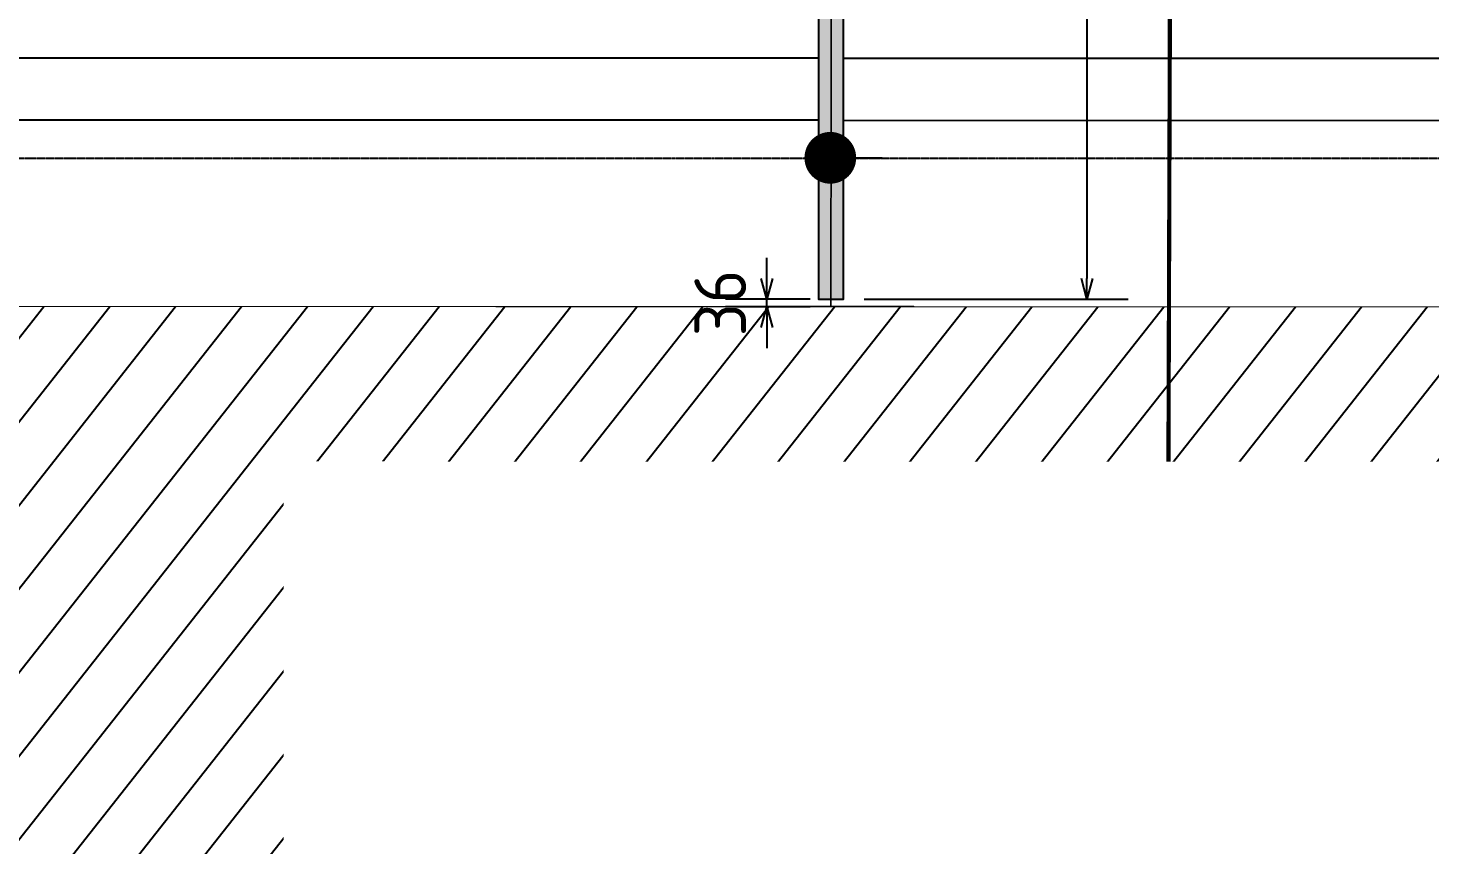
# Model space of a CAD drawing. Header units: centimetres. Extents: x -6122352 to 4157695, y -1694241 to 1947892.
# Drawn here: x 218925 to 225701, y -181914 to -177968 of the extents above; entities that cross this region are included whole.
import ezdxf
from ezdxf.xclip import XClip

# ---------------------------------------------------------------- set-up
doc = ezdxf.new("R2010")
doc.units = ezdxf.units.CM
doc.header["$MEASUREMENT"] = 0
doc.header["$XCLIPFRAME"] = 2
doc.header["$PDMODE"] = 66
doc.header["$PDSIZE"] = 100
doc.linetypes.add('DASHED2', pattern=[0.375, 0.25, -0.125])
for name, color, linetype, lineweight in [('23585-XR-AR-DAMAC PLOT LIMITS$0$1-Mid units', 41, 'Continuous', 5), ('@ Foundations', 4, 'DASHED2', 50), ('A-ANNO-TEXT', 3, 'Continuous', 25), ('XR-AR-MID-SETTING OUT FOR MASTER$0$23585-XR-AR-MID-GROUND FLOOR$0$$A-GLAZ-WNDO', 232, 'Continuous', 9), ('XR-AR-MID-SETTING OUT FOR MASTER$0$23585-XR-AR-MID-GROUND FLOOR$0$A-GLAZ-SILL', 8, 'Continuous', 5), ('XR-AR-MID-SETTING OUT FOR MASTER$0$23585-XR-AR-MID-GROUND FLOOR$0$A-GLAZ-WNDO', 232, 'Continuous', 9), ('XR-AR-MID-SETTING OUT FOR MASTER$0$23585-XR-AR-MID-GROUND FLOOR$0$A-WALL', 7, 'Continuous', 30), ('XR-AR-MID-SETTING OUT FOR MASTER$0$23585-XR-AR-MID-GROUND FLOOR$0$S-COLS', 51, 'Continuous', 40)]:
    doc.layers.add(name, color=color, linetype=linetype, lineweight=lineweight)
for name, color, linetype in [('@MI-REF LAYER', 7, 'Continuous'), ('@MI-TYPE-02', 6, 'Continuous'), ('A-GLASS HATCH', 7, 'Continuous'), ('B_TH_6', 7, 'Continuous'), ('XR-AR-MID-SETTING OUT FOR MASTER$0$23585-XR-AR-MID-GROUND FLOOR$0$A-Flor-Strs', 1, 'Continuous'), ('XR-AR-MID-SETTING OUT FOR MASTER$0$23585-XR-AR-MID-GROUND FLOOR$0$GS-HATCH-FLOOR TILE', 251, 'Continuous')]:
    doc.layers.add(name, color=color, linetype=linetype)
doc.styles.add('Schueco-BEMSTIL', font='isocpeur.ttf', dxfattribs={"width": 0.9})
doc.dimstyles.new('MI- JWC-TXT-2.5 MM', dxfattribs={"dimscale": 1.5, "dimtxt": 2.5, "dimasz": 1, "dimexe": 2, "dimexo": 1, "dimgap": 1, "dimtad": 1, "dimdec": 0, "dimdsep": 46, "dimtxsty": 'Schueco-BEMSTIL', "dimblk": 'OPEN30', "dimcen": 0, "dimdle": 2, "dimclrd": 140, "dimclre": 8, "dimclrt": 40, "dimadec": 0, "dimazin": 2, "dimtfac": 1, "dimtdec": 0, "dimtix": 1, "dimtmove": 2, "dimatfit": 3, "dimldrblk": 'OPEN', "dimfxl": 2, "dimlwd": -1, "dimlwe": -1, "dimarcsym": 0})

# ---------------------------------------------------------------- blocks, each defined once
blk = doc.blocks.new('23585-XR-AR-DAMAC PLOT LIMITS')
at = {"layer": '23585-XR-AR-DAMAC PLOT LIMITS$0$1-Mid units', "color": 251, "true_color": 0x636466}
for points in [[(496671.0849, 2768943.0929), (496675.1383, 2768947.5167), (496692.8333, 2768931.3029), (496688.7799, 2768926.8793)], [(496667.0315, 2768938.6693), (496671.0849, 2768943.0929), (496688.7799, 2768926.8793), (496684.7265, 2768922.4555)]]:
    blk.add_lwpolyline(points, close=True, dxfattribs=at)
blk = doc.blocks.new('A$Cf093b529')
at = {"layer": 'A-ANNO-TEXT'}
blk.add_blockref('23585-XR-AR-DAMAC PLOT LIMITS', (-495391.9901, -2768603.4419), dxfattribs=at)
blk = doc.blocks.new('XR-AR-MID-SETTING OUT FOR MASTER$0$23585-XR-AR-MID-GROUND FLOOR$0$945-4P-1-101-GROUND FLOOR PLAN$0$XR-MIDDLE-GROUND FLOOR PLAN$0$A$C446944C1')
at = {"layer": 'XR-AR-MID-SETTING OUT FOR MASTER$0$23585-XR-AR-MID-GROUND FLOOR$0$A-GLAZ-SILL', "color": 252}
blk.add_line((0, 0), (5.2, 0), dxfattribs=at)
for points in [[(2.2081, -0.0228), (2.2081, -0.1242), (2.0938, -0.0735), (2.2081, -0.0228)], [(2.9919, -0.0228), (2.9919, -0.1242), (3.1062, -0.0735), (2.9919, -0.0228)]]:
    blk.add_lwpolyline(points, dxfattribs=at)
at = {"layer": 'XR-AR-MID-SETTING OUT FOR MASTER$0$23585-XR-AR-MID-GROUND FLOOR$0$A-GLAZ-WNDO', "color": 252}
for p, q in [((5.2, 0.25), (0, 0.25)), ((0, 0.25), (0, 0)), ((0.05, 0.1), (0.05, 0.25)), ((1.285, 0.25), (1.285, 0.1)), ((1.335, 0.1), (1.335, 0.25)), ((3.865, 0.1), (3.865, 0.25)), ((3.915, 0.25), (3.915, 0.1)), ((5.15, 0.1), (5.15, 0.25)), ((5.2, 0.25), (5.2, 0)), ((0, 0.1), (2.6, 0.1)), ((5.2, 0.1), (2.6, 0.1))]:
    blk.add_line(p, q, dxfattribs=at)
for points in [[(1.285, 0.2), (0.05, 0.2)], [(3.915, 0.2), (5.15, 0.2)]]:
    blk.add_lwpolyline(points, dxfattribs=at)
for points in [[(1.225, 0.04), (1.305, 0.04), (1.305, 0.09), (1.225, 0.09)], [(2.52, 0.04), (1.305, 0.04), (1.305, 0.09), (2.52, 0.09)], [(2.6, 0.04), (2.52, 0.04), (2.52, 0.09), (2.6, 0.09)], [(2.6, 0.04), (2.68, 0.04), (2.68, 0.09), (2.6, 0.09)], [(2.68, 0.04), (3.895, 0.04), (3.895, 0.09), (2.68, 0.09)], [(3.975, 0.04), (3.895, 0.04), (3.895, 0.09), (3.975, 0.09)]]:
    blk.add_lwpolyline(points, close=True, dxfattribs=at)
blk = doc.blocks.new('XR-AR-MID-SETTING OUT FOR MASTER$0$23585-XR-AR-MID-GROUND FLOOR$0$A$C08698786')
at = {"layer": 'XR-AR-MID-SETTING OUT FOR MASTER$0$23585-XR-AR-MID-GROUND FLOOR$0$S-COLS', "color": 252, "lineweight": 30}
blk.add_lwpolyline([(-100.1, 18727.6), (-100.1, 17727.6), (99.9, 17727.6), (99.9, 18727.6)], close=True, dxfattribs=at)
blk = doc.blocks.new('XR-AR-MID-SETTING OUT FOR MASTER')
at = {"layer": 'XR-AR-MID-SETTING OUT FOR MASTER$0$23585-XR-AR-MID-GROUND FLOOR$0$A-Flor-Strs', "color": 8}
for p, q in [((60.1, 20672.9), (5940, 20672.7)), ((60, 20372.9), (5940, 20372.7))]:
    blk.add_line(p, q, dxfattribs=at)
at = {"layer": 'XR-AR-MID-SETTING OUT FOR MASTER$0$23585-XR-AR-MID-GROUND FLOOR$0$A-WALL', "color": 8}
for points in [[(100, 19472.7), (-100, 19472.7), (-100, 5500), (100, 5500), (100, 8850.1), (1100, 8850.1), (1100, 8950.1), (100, 8950.1), (100, 10950), (2100, 10950), (2100, 9950.1), (2200, 9950.1), (2200.1, 11150), (2100.1, 11150), (2100, 11050), (100, 11050)], [(100, 19472.7), (400, 19472.7), (400, 19222.7), (100, 19222.7)]]:
    blk.add_lwpolyline(points, close=True, dxfattribs=at)
at = {"layer": 'XR-AR-MID-SETTING OUT FOR MASTER$0$23585-XR-AR-MID-GROUND FLOOR$0$$A-GLAZ-WNDO', "color": 8, "xscale": -1000, "yscale": 1000, "zscale": 1000}
blk.add_blockref('XR-AR-MID-SETTING OUT FOR MASTER$0$23585-XR-AR-MID-GROUND FLOOR$0$945-4P-1-101-GROUND FLOOR PLAN$0$XR-MIDDLE-GROUND FLOOR PLAN$0$A$C446944C1', (5600, 19222.7), dxfattribs=at)
at = {"layer": 'XR-AR-MID-SETTING OUT FOR MASTER$0$23585-XR-AR-MID-GROUND FLOOR$0$GS-HATCH-FLOOR TILE', "color": 8}
blk.add_blockref('XR-AR-MID-SETTING OUT FOR MASTER$0$23585-XR-AR-MID-GROUND FLOOR$0$A$C08698786', (0, 0), dxfattribs=at)
blk = doc.blocks.new('MID UNIT')
at = {"xscale": 0.001, "yscale": 0.001, "zscale": 0.001}
blk.add_blockref('XR-AR-MID-SETTING OUT FOR MASTER', (0, 0), dxfattribs=at)
blk = doc.blocks.new('TH_6')
at = {"xscale": -1}
blk.add_blockref('MID UNIT', (495814.3054, 2769163.9966), dxfattribs=at)
blk.add_blockref('MID UNIT', (495814.3054, 2769163.9966))
blk = doc.blocks.new('23585-XR-AR-MALDIVE-3$0$TH_6')
at = {"layer": 'B_TH_6', "xscale": 1.000019685734281, "yscale": 1.000019685734281, "zscale": 1.000019685734281}
blk.add_blockref('TH_6', (-9.7602, -54.513), dxfattribs=at)
at = {"layer": '@ Foundations', "linetype": 'DASHED2', "ltscale": 25}
blk.add_lwpolyline([(495815.3304, 2769181.0494), (495815.3304, 2769183.3994), (495813.2804, 2769183.3994), (495813.2804, 2769181.0494)], close=True, dxfattribs=at)
blk = doc.blocks.new('_Dot')
at = {"color": 0, "linetype": 'ByBlock', "lineweight": -2}
blk.add_line((-0.5, 0), (-1, 0), dxfattribs=at)
at = {"color": 0, "linetype": 'ByBlock', "const_width": 0.5}
blk.add_lwpolyline([(-0.25, 0, 1), (0.25, 0, 1)], format="xyb", close=True, dxfattribs=at)
blk = doc.blocks.new('_Open30')
at = {"color": 0, "linetype": 'ByBlock', "lineweight": -2}
for p, q in [((-1, 0.268), (0, 0)), ((0, 0), (-1, -0.268)), ((0, 0), (-1, 0))]:
    blk.add_line(p, q, dxfattribs=at)
blk = doc.blocks.new('*D3692')
at = {"layer": '@MI-TYPE-02', "color": 8, "transparency": 16777216}
for p, q in [((12160.1, -77.3), (13437.9, -77.7)), ((12159.4, -4493.5), (13436.5, -4493.9))]:
    blk.add_line(p, q, dxfattribs=at)
at = {"layer": '@MI-TYPE-02', "color": 140, "transparency": 16777216}
blk.add_line((13237.9, -177.6), (13236.5, -4393.8), dxfattribs=at)
at = {"layer": 'Defpoints', "color": 0, "transparency": 16777216}
for p in [(12060.1, -77.3), (12059.4, -4493.4), (13236.5, -4493.8)]:
    blk.add_point(p, dxfattribs=at)
at = {"layer": '@MI-TYPE-02', "color": 140, "transparency": 16777216, "xscale": 100, "yscale": 100, "zscale": 100}
for p, rotation in [((13237.9, -77.6), 89.98108695238069), ((13236.5, -4493.8), 269.9810869523807)]:
    blk.add_blockref('_Open30', p, dxfattribs=dict(at, rotation=rotation))
at = {"layer": '@MI-TYPE-02', "color": 40, "transparency": 16777216, "insert": (13012.2, -2285.7), "char_height": 250, "attachment_point": 5, "rotation": 89.98109, "style": 'Schueco-BEMSTIL'}
blk.add_mtext('4416', dxfattribs=at)
blk = doc.blocks.new('_Open')
at = {"color": 0, "linetype": 'ByBlock', "lineweight": -2}
for p, q in [((-1, 0.2), (0, 0)), ((-1, -0.2), (0, 0)), ((0, 0), (-1, 0))]:
    blk.add_line(p, q, dxfattribs=at)
blk = doc.blocks.new('*D3004')
at = {"layer": '@MI-TYPE-02', "color": 140, "transparency": 16777216}
for p, q in [((222495.9, -179178.3), (222495.9, -179078.3)), ((222495.9, -179314.4), (222495.9, -179278.3)), ((222495.9, -179414.4), (222495.9, -179514.4))]:
    blk.add_line(p, q, dxfattribs=at)
at = {"layer": '@MI-TYPE-02', "color": 8, "transparency": 16777216}
for p, q in [((222705.9, -179278.3), (222295.9, -179278.3)), ((222705.7, -179314.4), (222295.9, -179314.4))]:
    blk.add_line(p, q, dxfattribs=at)
at = {"layer": 'Defpoints', "color": 0, "transparency": 16777216}
for p in [(222495.9, -179278.3), (222805.9, -179278.3), (222805.7, -179314.4)]:
    blk.add_point(p, dxfattribs=at)
at = {"layer": '@MI-TYPE-02', "color": 140, "transparency": 16777216, "xscale": 100, "yscale": 100, "zscale": 100}
for p, rotation in [((222495.9, -179278.3), 270), ((222495.9, -179314.4), 90)]:
    blk.add_blockref('_Open30', p, dxfattribs=dict(at, rotation=rotation))
at = {"layer": '@MI-TYPE-02', "color": 40, "transparency": 16777216, "insert": (222270.9, -179296.4), "char_height": 250, "attachment_point": 5, "rotation": 90, "style": 'Schueco-BEMSTIL'}
blk.add_mtext('36', dxfattribs=at)
blk = doc.blocks.new('G8-partition walls')
at = {"layer": 'A-GLASS HATCH'}
h = blk.add_hatch(color=6, dxfattribs=at)
h.dxf.hatch_style = 1
h.paths.add_polyline_path([(11940.1, -77.2), (11939.4, -4493.4), (12059.4, -4493.4), (12060.1, -77.3)])
at = {"layer": '@MI-TYPE-02', "color": 6}
blk.add_lwpolyline([(11940.1, -77.2), (11939.4, -4493.4), (12059.4, -4493.4), (12060.1, -77.3)], close=True, dxfattribs=at)
at = {"layer": '@MI-TYPE-02'}
dim = blk.add_linear_dim(base=(13236.5, -4493.8), p1=(12060.1, -77.3), p2=(12059.4, -4493.4), angle=269.98109, dimstyle='MI- JWC-TXT-2.5 MM', dxfattribs=at)
dim.commit()
dim.dimension.update_dxf_attribs({"geometry": '*D3692', "text_midpoint": (13012.2, -2285.7)})

msp = doc.modelspace()

# ---------------------------------------------------------------- block references
at = {"layer": '@MI-REF LAYER', "xscale": 1000, "yscale": 1000, "zscale": 1000, "rotation": 312.4882903633292}
msp.add_blockref('A$Cf093b529', (-891608.73293, 539022.72011), dxfattribs=at)

# ---------------------------------------------------------------- next in the draw order: block references
at = {"layer": '@MI-REF LAYER'}
ref = msp.add_blockref('23585-XR-AR-MALDIVE-3$0$TH_6', (-496073033.02275, -2769276523.70792), dxfattribs=dict(at, xscale=1000, yscale=1000, zscale=1000, rotation=359.9900366873122))
XClip(ref).set_block_clipping_path([(495793.2153440099, 2769163.9965278879), (495847.2526438804, 2769163.9980816934), (495847.2535734456, 2769187.9362377487), (495838.3168886402, 2769187.8963888632), (495832.3168848935, 2769187.89635137), (495826.3168800613, 2769187.8963138792), (495820.3168752268, 2769187.8962763874), (495814.3168703942, 2769187.8962388965), (495808.3170107673, 2769187.8963365192), (495802.3170081871, 2769187.8962990278), (495793.2156468914, 2769187.9363993215)])

# ---------------------------------------------------------------- next in the draw order: block references
at = {"layer": '@MI-REF LAYER', "extrusion": (7.32549e-12, 6.92406e-09, 1), "xscale": -250, "yscale": 250, "zscale": 250, "rotation": 359.8945074393388}
msp.add_blockref('_Dot', (222802.7817, -178595.22484, -22.46146), dxfattribs=at)

# ---------------------------------------------------------------- next in the draw order: wipeouts: each hides what was drawn before it
at = {"color": 10}
msp.add_wipeout([(252953.92931, -193292.59913), (252956.45607, -179019.0462), (246707.92775, -179017.94346), (246706.41465, -179318.59646), (210905.45956, -179312.40839), (210905.56034, -179011.7339), (204655.2718, -179010.81745), (204653.18021, -193284.19998), (252953.92313, -193292.59913)], dxfattribs=at).dxf.layer = '@MI-REF LAYER'

# ---------------------------------------------------------------- next in the draw order: hatches: boundary and pattern name
at = {"layer": '@MI-REF LAYER', "transparency": 33554508}
h = msp.add_hatch(dxfattribs=at)
h.set_pattern_fill('ANSI31', color=256, scale=2000, angle=186.72236)
h.paths.add_polyline_path([(252953.92407, -193292.59913), (252956.45607, -179019.0462), (246706.33236, -179019.40476), (246706.41465, -179318.58315), (210905.2087, -179312.35759), (210905.26097, -179011.7338), (204655.27183, -179010.64699), (204653.17897, -193284.19998)])

# ---------------------------------------------------------------- next in the draw order: linework, layer by layer
at = {"layer": '@MI-REF LAYER', "color": 1, "const_width": 20}
msp.add_lwpolyline([(201765.6078, -174807.81719), (204444.23816, -177040.55215), (224446.97856, -177095.11338), (224437.18232, -180062.79439), (224446.97856, -177095.11338), (253038.44647, -177164.71096), (255710.45055, -174821.45856)], dxfattribs=at)
at = {"layer": '@MI-REF LAYER', "linetype": 'DASHED2', "extrusion": (1.72695e-12, -7.46019e-09, 1), "elevation": -22.45889}
msp.add_lwpolyline([(210802.56426, -178597.0952), (231027.62688, -178597.36164), (231584.33803, -179334.20484)], dxfattribs=at)
at = {"layer": '@MI-REF LAYER', "const_width": 5}
msp.add_lwpolyline([(252953.92407, -193292.59913), (252956.45607, -179019.0462), (246706.33236, -179019.40476), (246706.41465, -179318.58315), (210905.2087, -179312.35759), (210905.26097, -179011.7338), (204655.27183, -179010.64699), (204653.17897, -193284.19998)], close=True, dxfattribs=at)

# ---------------------------------------------------------------- next in the draw order: block references
at = {"layer": '@MI-TYPE-02', "color": 240, "true_color": 0xed1f24}
msp.add_blockref('G8-partition walls', (210806.44585, -174784.88534), dxfattribs=at)

# ---------------------------------------------------------------- next in the draw order: dimensions: what is measured, and where the dimension line sits
dim = msp.add_linear_dim(base=(222495.88511, -179278.3257), p1=(222805.68747, -179314.42699), p2=(222805.89234, -179278.3257), angle=90, dimstyle='MI- JWC-TXT-2.5 MM', dxfattribs=at)
dim.commit()
dim.dimension.update_dxf_attribs({"geometry": '*D3004', "text_midpoint": (222270.88511, -179296.37635)})

# ---------------------------------------------------------------- next in the draw order: wipeouts: each hides what was drawn before it
msp.add_wipeout([(220161.13666, -180061.9698), (227130.62355, -180063.31379), (227129.91004, -183763.31373), (220160.42316, -183761.96974)]).dxf.layer = '@MI-REF LAYER'

doc.saveas('drawing.dxf')
